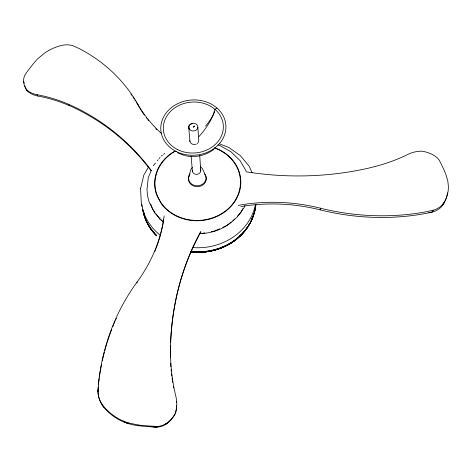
<?xml version="1.0" encoding="UTF-8"?>
<svg xmlns="http://www.w3.org/2000/svg" width="472" height="472" viewBox="0 0 472 472"><rect width="100%" height="100%" fill="white"/><g stroke="black" fill="none" stroke-linecap="round" stroke-linejoin="round"><path stroke-width="0.71" d="M123.811 421.201L123.788 421.921L128.514 423.638L128.549 422.924L121.599 420.304A52.197 51.885 -1.6 0 1 103.675 406.416L101.586 403.483A25.447 25.14 -48.8 0 1 97.952 391.565L98.559 382.597A233.003 212.99 51.8 0 1 137.128 281.955A162.604 143.624 -14.4 0 0 164.15 215.91M137.069 283.029L137.128 281.955M98.5 384.857L98.613 383.423A232.283 212.388 52 0 1 99.214 378.479M200.736 231.528A308.334 262.497 45.3 0 0 170.522 348.478L170.563 353.864A193.001 173.071 43.9 0 0 175.885 396.492A31.624 31.305 -86.1 0 1 175.537 412.847L175.348 413.584A28.798 28.556 86.3 0 1 167.589 423.124L164.321 425.213A19.11 18.862 81.8 0 1 158.149 427.06L156.857 427.166A19.11 18.862 81.8 0 1 152.981 426.942A246.402 221.816 6 0 1 138.042 425.685L138.107 424.977L128.549 422.924M240.85 206.594A180.876 165.572 16.1 0 1 320.169 209.863L320.399 208.193A185.691 134.78 7 0 0 426.198 211.775L434.039 210.005A23.824 18.52 14.9 0 0 442.559 204.464L444.152 202.258A48.982 38.179 13.1 0 0 448.4 186.346L447.786 180.929L445.71 173.914A255.281 216.382 -2 0 0 440.948 163.483L439.066 159.978A17.364 13.245 13.6 0 0 435.243 156.22L432.334 154.456A26.462 20.302 13.7 0 0 421.756 151.176A28.945 22.196 14.1 0 0 408.304 154.202A154.727 112.023 4 0 1 374.213 166.722L369.529 167.914A228.436 158.881 1.9 0 1 245.918 171.749M157.241 426.44L153.099 426.24L152.981 426.942L157.111 427.142L157.241 426.44L158.279 426.358A19.163 18.921 81.3 0 0 164.474 424.505L167.755 422.411A28.881 28.644 85.8 0 0 175.537 412.847M170.439 357.564A192.411 172.622 44 0 1 170.398 354.767L170.563 353.864M189.838 140.567C189.667 143.777 193.732 145.411 196.311 144.078M165.536 423.927L165.383 424.635L167.589 423.124L167.755 422.411M189.927 141.565L188.717 126.98L189.461 125.056L192.352 123.328M140.567 188.653L143.818 175.118L148.456 167.047M189.036 175.838L190.865 169.548L192.358 167.401M433.178 210.264L432.647 211.946L425.685 213.456A185.254 134.673 7.1 0 1 320.169 209.863M443.114 203.757L442.565 205.444L443.597 203.945A48.858 38.132 13.2 0 0 447.533 192.883M444.152 202.258L443.597 203.945L442.01 206.152A23.765 18.497 15 0 1 433.508 211.686L428.847 212.766M205.591 126.118A40.049 18.485 -40 0 0 213.48 114.135L214.972 109.309L217.008 108.053M244.956 205.468L244.266 207.355L236.832 217.498L232.767 220.737M151.152 170.722L148.267 177.708L146.916 189.998M242.915 208.612L240.98 212.435L237.363 216.365M153.335 165.784L155.559 163.011M157.341 160.793L158.232 159.683M159.117 158.574L160.008 157.465M234.903 219.037C226.082 227.988 213.391 233.186 200.854 233.599L204.984 232.843M231.168 222.011L226.613 225.634L222.808 227.339M161.223 156.09L162.38 155.223M163.542 154.356L164.698 153.488M213.899 149.282C205.91 155.548 195.213 157.972 185.319 155.689M197.278 143.494L198.081 142.674L198.771 140.762L197.851 127.222M219.48 228.832L214.323 231.144L211.185 231.711M138.042 425.685L132.39 424.735L126.879 423.177L121.581 421.024A52.038 51.749 -2.2 0 1 103.71 407.177L101.633 404.256A25.376 25.063 -49.7 0 1 98.011 392.368L98.335 387.01L97.999 391.341L97.94 390.533M217.97 144.998L219.987 145.571L231.068 151.842L240.095 160.657L246.107 170.923M177.501 152.822L184.587 155.536M219.468 143.818L228.914 147.53L240.342 155.612L249.234 166.303L252.083 172.77M161.577 133.582A148.001 124.496 -8.2 0 1 137.918 104.424A195.402 165.159 -37.5 0 0 79.066 48.504L73.189 45.802A20.609 17.033 -24.3 0 0 63.685 45.035L60.882 45.595A43.548 36.385 -24.9 0 0 44.392 53.206L37.489 59.006L34.509 62.304A246.974 224.471 -12.9 0 0 27.4 71.402L25.134 74.653A15.452 12.773 -26.6 0 0 23.683 79.113L23.624 81.803A23.464 19.435 -26.1 0 0 26.438 89.597A25.512 21.081 -25.9 0 0 37.023 94.695A172.25 148.385 -40.7 0 1 68.7 104.359L72.588 106.058A284.433 242.313 -49.8 0 1 151.494 170.758M26.438 89.597L27.217 90.925A25.447 21.045 -25.9 0 0 37.778 96.017A171.761 148.072 -40.7 0 1 69.378 105.669L73.254 107.368A283.583 241.747 -49.9 0 1 151.111 170.781M200.559 166.716L202.394 168.587L205.108 174.498A8.75 7.664 -4.1 0 1 202.588 184.157A8.75 7.664 -4.1 0 1 191.349 183.809A8.75 7.664 -4.1 0 1 190.027 174.026M163.749 222.094L159.725 218.984A3.646 1.245 -52.5 0 1 160.096 217.781M159.153 217.692L154.698 212.949L149.211 202.199A51.106 45.041 -4 0 1 147.117 190.594M161.105 219.769L163.265 222.07M214.288 111.286L214.548 111.593L213.568 114.23A40.368 16.868 -47.9 0 1 198.977 136.538M189.862 129.765L189.195 128.939L188.717 126.98M155.076 212.618L152.668 209.385L150.633 203.827M155.943 213.786L159.925 219.138M23.624 81.803L24.402 83.149M37.023 94.695L37.778 96.017M68.7 104.359L69.378 105.669M137.918 104.424L138.42 105.752A147.606 124.266 -8.2 0 0 144.397 115.115M140.556 188.375L141.252 201.998L142.125 206.547M191.125 156.073L192.399 171.501M199.721 155.347L200.753 170.799M102.235 404.469L102.276 405.236L103.71 407.177L103.675 406.416M170.398 354.767L170.357 349.386A307.361 261.824 45.4 0 1 170.445 345.693M204.553 173.956A9.003 7.888 -4 0 1 203.78 184.281A9.003 7.888 -4 0 1 192.027 185.266A9.003 7.888 -4 0 1 189.467 175.212M214.719 148.078A42.769 37.565 -4 0 1 232.661 203.933A42.769 37.565 -4 0 1 166.498 208.996A42.769 37.565 -4 0 1 175.519 151.075M200.299 168.941A4.224 3.688 -4.1 0 1 197.402 174.274A4.224 3.688 -4.1 0 1 192.316 170.54M255.83 204.936A57.035 50.657 -3.9 0 1 190.605 251.352M155.672 234.602A57.035 50.657 -3.9 0 1 142.939 210.819M255.37 204.836A57.537 50.964 -3.9 0 1 193.137 247.599M160.309 235.268A57.537 50.964 -3.9 0 1 141.753 204.476M255.718 204.848A56.817 50.48 -3.9 0 1 190.688 251.788M155.89 235.097A56.817 50.48 -3.9 0 1 142.939 209.963M255.842 204.547A56.959 50.598 -3.9 0 1 190.641 251.605M155.754 234.873A56.959 50.598 -3.9 0 1 142.768 209.68M253.128 215.704A56.31 50.05 -3.9 0 1 250.378 222.294M249.7 223.58A56.31 50.05 -3.9 0 1 190.806 251.924M156.32 235.386A56.31 50.05 -3.9 0 1 148.574 224.985M148.237 224.365A56.31 50.05 -3.9 0 1 147.559 223.044M144.821 216.147A56.31 50.05 -3.9 0 1 143.895 212.607M255.582 204.435A56.599 50.297 -3.9 0 1 254.679 210.707M254.361 212.087A56.599 50.297 -3.9 0 1 254.001 213.456M253.381 215.486A56.599 50.297 -3.9 0 1 190.741 251.895M156.079 235.268A56.599 50.297 -3.9 0 1 143.441 211.662M252.579 216.548A55.961 49.749 -3.9 0 1 251.576 219.185M246.75 228.023A55.961 49.749 -3.9 0 1 244.691 230.814M242.885 232.967A55.961 49.749 -3.9 0 1 239.41 236.537M237.28 238.431A55.961 49.749 -3.9 0 1 225.693 245.989M225.032 246.307A55.961 49.749 -3.9 0 1 190.883 251.883M156.615 235.445A55.961 49.749 -3.9 0 1 155.624 234.395M153.27 231.64A55.961 49.749 -3.9 0 1 151.547 229.327M214.742 147.754A43.123 37.878 -4 0 1 230.407 207.037A43.123 37.878 -4 0 1 161.123 203.438L156.456 194.429A43.123 37.878 -4 0 1 174.581 151.252M224.648 246.083A55.076 48.976 -3.9 0 1 212.878 250.26M209.35 251.01A55.076 48.976 -3.9 0 1 207.261 251.352M203.733 251.765A55.076 48.976 -3.9 0 1 201.603 251.912M197.361 251.995A55.076 48.976 -3.9 0 1 195.957 251.954M240.826 234.867A55.548 49.389 -3.9 0 1 239.233 236.431M237.015 238.413A55.548 49.389 -3.9 0 1 233.628 241.044M231.84 242.278A55.548 49.389 -3.9 0 1 226.159 245.587M224.855 246.231A55.548 49.389 -3.9 0 1 211.503 250.785M210.813 250.933A55.548 49.389 -3.9 0 1 207.314 251.541M205.898 251.735A55.548 49.389 -3.9 0 1 201.609 252.107M200.175 252.172A55.548 49.389 -3.9 0 1 190.965 251.765M99.403 377.069A232.283 212.388 52 0 1 101.574 364.301M102.33 360.697A232.283 212.388 52 0 1 104.383 352.153M104.755 350.743A232.283 212.388 52 0 1 105.333 348.637M105.734 347.239A232.283 212.388 52 0 1 106.979 343.073M107.191 342.383A232.283 212.388 52 0 1 111.699 329.503M112.749 326.848A232.283 212.388 52 0 1 113.557 324.872M114.106 323.562A232.283 212.388 52 0 1 114.944 321.603M115.516 320.305A232.283 212.388 52 0 1 116.389 318.37M163.731 219.203A162.144 143.311 -14.5 0 1 161.796 229.534M161.636 230.218A162.144 143.311 -14.5 0 1 160.421 235.021M160.232 235.711A162.144 143.311 -14.5 0 1 158.592 241.174M158.374 241.853A162.144 143.311 -14.5 0 1 156.214 247.959M155.955 248.638A162.144 143.311 -14.5 0 1 154.881 251.334M170.551 342.749A307.361 261.824 45.4 0 1 200.848 232.082M173.702 388.019A192.411 172.622 44 0 1 173.43 386.592M172.705 382.326A192.411 172.622 44 0 1 172.481 380.898M172.274 379.476A192.411 172.622 44 0 1 172.073 378.054M171.796 375.924A192.411 172.622 44 0 1 171.542 373.794M171.318 371.671A192.411 172.622 44 0 1 171.118 369.546M170.888 366.714A192.411 172.622 44 0 1 170.657 363.186M176.41 401.318A31.535 31.211 -86 0 1 176.528 402.687M176.587 405.436A31.535 31.211 -86 0 1 176.41 408.18M176.233 409.548A31.535 31.211 -86 0 1 175.348 413.584M153.099 426.24A247.098 222.288 6 0 1 138.107 424.977M238.189 205.403A181.395 165.902 15.9 0 1 320.399 208.193M130.968 94.075A194.865 164.834 -37.5 0 1 131.759 95.202M132.927 96.913A194.865 164.834 -37.5 0 1 134.077 98.642M134.827 99.804A194.865 164.834 -37.5 0 1 135.57 100.978M136.296 102.159A194.865 164.834 -37.5 0 1 138.42 105.752M156.757 129.824A147.606 124.266 -8.2 0 1 155.742 128.785M148.645 120.738A147.606 124.266 -8.2 0 1 147.765 119.628M146.898 118.513A147.606 124.266 -8.2 0 1 146.049 117.386M27.217 90.925A23.405 19.405 -26.1 0 1 24.892 85.904M194.582 126.059L193.284 127.104L194.582 126.059M188.93 126.036L188.824 128.042L189.915 129.8A4.572 3.876 -4.4 0 0 195.738 130.325A4.572 3.876 -4.4 0 0 197.502 125.534A4.572 3.876 -4.4 0 0 192.287 123.351L190.198 124.319L188.93 126.036M177.673 149.618A30.055 25.482 -4.4 0 0 223.362 127.517A30.055 25.482 -4.4 0 0 178.982 105.427A30.055 25.482 -4.4 0 0 177.673 149.618M176.392 151.589A32.615 27.653 -4.4 0 0 225.923 127.552A32.615 27.653 -4.4 0 0 177.732 103.639A32.615 27.653 -4.4 0 0 176.392 151.589"/></g></svg>
